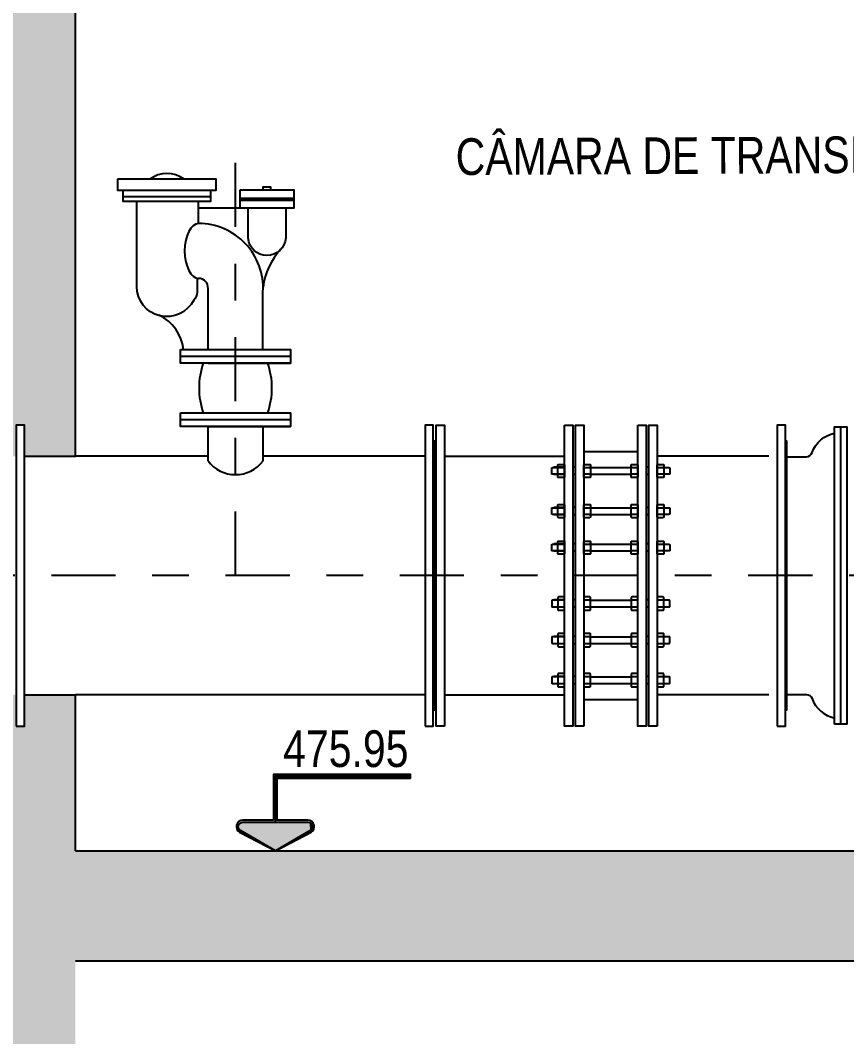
# Model space of a CAD drawing. Header units: feet. Extents: x 0 to 285175, y 0 to 9111378.
# Drawn here: x 285097.395 to 285099.648, y 9111352.688 to 9111355.458 of the extents above; entities that cross this region are included whole.
import ezdxf
from ezdxf import colors
from ezdxf.entities.mleader import LeaderData, LeaderLine
from ezdxf.enums import TextEntityAlignment as Align
from ezdxf.math import Vec2, Vec3

# ---------------------------------------------------------------- set-up
doc = ezdxf.new("R2010")
doc.units = ezdxf.units.FT
doc.header["$MEASUREMENT"] = 0
doc.linetypes.add('DASHDOT', pattern=[1, 0.5, -0.25, 0, -0.25])
doc.layers.get('0').update_dxf_attribs({"linetype": 'CONTINUOUS'})
for name, color, linetype in [('A-NIVEIS', 1, 'CONTINUOUS'), ('A-TEXTO', 2, 'CONTINUOUS'), ('EIXO', 1, 'DASHDOT'), ('H-SA-ESTRUTURA (CORTE)', 5, 'CONTINUOUS'), ('H-SA-HTC CONCRETO', 253, 'CONTINUOUS'), ('H-SA-TEXTO', 2, 'CONTINUOUS'), ('H-SA-TUBOS', 3, 'CONTINUOUS'), ('Left View-H-SA-EQUIP', 1, 'CONTINUOUS')]:
    doc.layers.add(name, color=color, linetype=linetype)
doc.styles.add('EGC_Arial_2.0mm', font='arial.ttf', dxfattribs={"width": 0.8, "height": 2})

# ---------------------------------------------------------------- blocks, each defined once
blk = doc.blocks.new('*U1265')
at = {"true_color": 0xffffff}
h = blk.add_hatch(color=7, dxfattribs=at)
h.dxf.hatch_style = 1
edge = h.paths.add_edge_path()
edge.add_line((-0.1, 1.663), (-1.773, 1.663))
edge.add_arc((-1.773, 1.313), 0.35, 90, 240)
edge.add_line((-1.948, 1.009), (0, 0))
edge.add_line((0, 0), (1.948, 1.009))
edge.add_arc((1.773, 1.313), 0.35, 300, 450)
edge.add_line((1.773, 1.663), (0.1, 1.663))
edge.add_line((0.1, 1.663), (0.1, 3.963))
edge.add_line((0.1, 3.963), (7.363, 3.963))
edge.add_line((7.363, 3.963), (7.363, 4.163))
edge.add_line((7.363, 4.163), (-0.1, 4.163))
edge.add_line((-0.1, 4.163), (-0.1, 1.663))
at = {"color": 7, "true_color": 0xffffff}
blk.add_lwpolyline([(-0.1, 1.663), (-1.773, 1.663, 0.767327), (-1.948, 1.009), (0, 0), (1.948, 1.009, 0.767327), (1.773, 1.663), (0.1, 1.663), (0.1, 3.963), (7.363, 3.963), (7.363, 4.163), (-0.1, 4.163)], format="xyb", close=True, dxfattribs=at)
blk.add_lwpolyline([(0, 1.563), (0, 4.063), (7.363, 4.063)])
blk.add_lwpolyline([(0, 0), (-1.898, 1.096, -0.767327), (-1.773, 1.563), (1.773, 1.563, -0.767327), (1.898, 1.096)], format="xyb", close=True)
for points in [[(0, 1.563), (0, 0), (0.933, 1.563), (1.055, 0.609)], [(0.933, 1.563), (1.055, 0.609), (1.86, 1.547), (1.898, 1.096)], [(1.86, 1.547), (1.898, 1.096), (1.99, 1.437), (1.996, 1.198)]]:
    blk.add_solid(points)
at = {"layer": 'A-TEXTO', "style": 'EGC_Arial_2.0mm', "width": 0.8}
blk.add_attdef('COTA', text='', height=2, dxfattribs=at).set_placement((7.26, 4.565), align=Align.RIGHT)
blk = doc.blocks.new('_None')

msp = doc.modelspace()

# ---------------------------------------------------------------- hatches: boundary and pattern name
at = {"layer": 'H-SA-HTC CONCRETO'}
h = msp.add_hatch(color=256, dxfattribs=at)
h.dxf.hatch_style = 1
h.paths.add_polyline_path([(285094.4047, 9111355.9148), (285094.3547, 9111355.9148), (285094.3547, 9111355.9448), (285093.0447, 9111355.9448), (285093.0447, 9111356.9448), (285092.7447, 9111356.9448), (285092.7447, 9111355.9448), (285091.7447, 9111355.9448), (285091.7447, 9111355.6448), (285092.7447, 9111355.6448), (285092.7447, 9111354.8948), (285093.0447, 9111354.8948), (285093.0447, 9111355.6448), (285094.4047, 9111355.6448)])
h.paths.add_polyline_path([(285093.0447, 9111359.9448), (285092.7447, 9111359.9448), (285092.7447, 9111358.4448), (285093.0447, 9111358.4448)])
h.paths.add_polyline_path([(285093.0447, 9111362.1136), (285093.0447, 9111363.976), (285092.7447, 9111363.976), (285092.7447, 9111363.6344), (285092.1947, 9111363.6344), (285092.1947, 9111364.4884), (285092.0447, 9111364.4884), (285092.0447, 9111363.4636), (285092.7447, 9111363.4636), (285092.7447, 9111362.1136), (285092.7447, 9111360.9448), (285093.0447, 9111360.9448)])
h.paths.add_polyline_path([(285097.5447, 9111362.7636), (285101.0447, 9111362.7636), (285101.0447, 9111363.4636), (285097.5447, 9111363.4636), (285097.2447, 9111363.4636), (285096.4464, 9111363.4636), (285096.445, 9111362.7636), (285097.2447, 9111362.7636), (285097.2447, 9111355.9448), (285097.5447, 9111355.9448)])
h.paths.add_polyline_path([(285096.4446, 9111362.7636), (285096.4463, 9111363.4636), (285093.0447, 9111363.4636), (285093.0447, 9111362.7636), (285096.4447, 9111362.7636)])
h.paths.add_polyline_path([(285101.3447, 9111363.4636), (285102.0447, 9111363.4636), (285102.0447, 9111364.4884), (285101.8947, 9111364.4884), (285101.8947, 9111363.6344), (285101.3447, 9111363.6344), (285101.3447, 9111363.976), (285101.0447, 9111363.976), (285101.0447, 9111362.1136), (285101.0447, 9111361.0849), (285101.3447, 9111360.9157), (285101.3447, 9111362.1136)])
h.paths.add_polyline_path([(285101.3447, 9111360.9157), (285101.0447, 9111361.0849), (285101.0447, 9111360.9448), (285101.3447, 9111360.9448)], flags=17)
h.paths.add_polyline_path([(285097.3763, 9111364.0071), (285097.2766, 9111364.0099), (285097.2766, 9111363.4819), (285097.3763, 9111363.4819)])
h.paths.add_polyline_path([(285096.8127, 9111364.0099), (285096.7131, 9111364.0071), (285096.7131, 9111363.4819), (285096.8127, 9111363.4819)])
h.paths.add_polyline_path([(285097.5447, 9111355.2948), (285097.5449, 9111355.9448), (285096.9447, 9111355.9448), (285096.9447, 9111355.3948), (285097.2447, 9111355.3948), (285097.2447, 9111354.2698), (285097.3834, 9111354.2698), (285097.3834, 9111354.3548), (285097.4059, 9111354.3548), (285097.4059, 9111354.2698), (285097.5447, 9111354.2698)])
h.paths.add_polyline_path([(285095.9447, 9111355.6058), (285095.9447, 9111355.9448), (285095.2557, 9111355.9448), (285095.2537, 9111355.9148), (285095.2047, 9111355.9148), (285095.2047, 9111355.6448), (285095.6447, 9111355.6448), (285095.6447, 9111355.3948), (285095.9447, 9111355.3948)])
h.paths.add_polyline_path([(285093.0447, 9111354.8948), (285092.7447, 9111354.8948)], flags=17)
h.paths.add_polyline_path([(285093.0447, 9111354.8948), (285092.7447, 9111354.8948), (285092.7447, 9111354.6448), (285093.0447, 9111354.6448)])
h.paths.add_polyline_path([(285106.2047, 9111352.8448), (285105.9047, 9111352.8448), (285105.9047, 9111353.0948), (285103.6447, 9111353.0948), (285103.6447, 9111352.8448), (285103.3447, 9111352.8448), (285103.3447, 9111352.795), (285106.2047, 9111352.795)])
h.paths.add_polyline_path([(285106.2047, 9111355.8948), (285105.9047, 9111355.8948), (285105.9047, 9111354.3948), (285106.2047, 9111354.3948)])
h.paths.add_polyline_path([(285103.6447, 9111355.8948), (285103.3447, 9111355.8948), (285103.3447, 9111354.3923), (285103.6447, 9111354.3923)])
h.paths.add_polyline_path([(285103.6447, 9111353.4948), (285103.3447, 9111353.4948), (285103.3447, 9111352.8448), (285103.6447, 9111352.8448)])
h.paths.add_polyline_path([(285106.2047, 9111353.4948), (285105.9047, 9111353.4948), (285105.9047, 9111352.8448), (285106.2047, 9111352.8448)])
h = msp.add_hatch(color=256, dxfattribs=at)
h.dxf.hatch_style = 1
h.paths.add_polyline_path([(285097.5447, 9111352.8948), (285101.3447, 9111352.8948), (285101.3447, 9111353.6198), (285101.2059, 9111353.6198), (285101.2059, 9111353.5348), (285101.1834, 9111353.5348), (285101.1834, 9111353.6198), (285101.0447, 9111353.6198), (285101.0447, 9111353.1948), (285097.5447, 9111353.1948), (285097.5447, 9111353.6198), (285097.4059, 9111353.6198), (285097.4059, 9111353.5348), (285097.3834, 9111353.5348), (285097.3834, 9111353.6198), (285097.2447, 9111353.6198), (285097.2447, 9111350.9448), (285094.4047, 9111350.9448), (285093.0447, 9111353.3448), (285091.7447, 9111353.3448), (285091.7447, 9111353.1448), (285091.5447, 9111353.1448), (285091.5447, 9111353.3448), (285090.9088, 9111353.3448), (285090.8884, 9111353.2689), (285090.6952, 9111353.3206), (285090.7017, 9111353.3448), (285081.7421, 9111353.3448), (285081.7421, 9111352.3448), (285082.2421, 9111352.3448), (285082.2421, 9111352.8448), (285092.8376, 9111352.8448), (285094.1976, 9111350.4448), (285098.0447, 9111350.4448), (285098.0447, 9111350.9448), (285097.5447, 9111350.9448)])
h.paths.add_polyline_path([(285101.3447, 9111355.3448), (285101.3447, 9111356.9448), (285101.0447, 9111356.9448), (285101.0447, 9111355.3448), (285101.0447, 9111354.2698), (285101.1834, 9111354.2698), (285101.1834, 9111354.3548), (285101.2059, 9111354.3548), (285101.2059, 9111354.2698), (285101.3447, 9111354.2698)])

# ---------------------------------------------------------------- linework, layer by layer
at = {"layer": 'EIXO', "ltscale": 0.35}
msp.add_line((285097.9814, 9111353.9448), (285097.9814, 9111355.1201), dxfattribs=at)
at = {"layer": 'H-SA-ESTRUTURA (CORTE)'}
for p, q in [((285097.5447, 9111354.2698), (285097.5447, 9111355.9448)), ((285097.5447, 9111353.1948), (285097.5447, 9111353.6198)), ((285097.5447, 9111353.1948), (285101.0447, 9111353.1948)), ((285097.5447, 9111352.8948), (285101.3447, 9111352.8948))]:
    msp.add_line(p, q, dxfattribs=at)
at = {"layer": 'H-SA-TUBOS'}
for p, q in [((285099.6311, 9111354.3501), (285099.6311, 9111353.5394)), ((285098.9312, 9111354.2829), (285099.0782, 9111354.2829)), ((285097.4059, 9111354.2698), (285097.5447, 9111354.2698)), ((285097.9064, 9111354.2698), (285097.5447, 9111354.2698)), ((285098.4982, 9111354.2698), (285098.0564, 9111354.2698)), ((285098.5512, 9111354.2698), (285098.8782, 9111354.2698)), ((285099.4357, 9111354.2698), (285099.1312, 9111354.2698)), ((285098.8782, 9111354.2399), (285098.8492, 9111354.2399)), ((285098.8782, 9111354.2199), (285098.8492, 9111354.2199)), ((285098.862, 9111354.2389), (285098.8764, 9111354.2389)), ((285098.8764, 9111354.2209), (285098.862, 9111354.2209)), ((285098.9087, 9111354.2399), (285098.9007, 9111354.2399)), ((285098.9087, 9111354.2199), (285098.9007, 9111354.2199)), ((285098.933, 9111354.2389), (285098.9474, 9111354.2389)), ((285098.9474, 9111354.2209), (285098.933, 9111354.2209)), ((285098.9492, 9111354.2389), (285099.0602, 9111354.2389)), ((285098.9492, 9111354.2209), (285099.0602, 9111354.2209)), ((285099.062, 9111354.2389), (285099.0764, 9111354.2389)), ((285099.0764, 9111354.2209), (285099.062, 9111354.2209)), ((285099.1087, 9111354.2399), (285099.1007, 9111354.2399)), ((285099.1087, 9111354.2199), (285099.1007, 9111354.2199)), ((285099.133, 9111354.2389), (285099.1474, 9111354.2389)), ((285099.1474, 9111354.2209), (285099.133, 9111354.2209)), ((285098.8782, 9111354.1306), (285098.8492, 9111354.1306)), ((285098.8782, 9111354.1106), (285098.8492, 9111354.1106)), ((285098.862, 9111354.1296), (285098.8764, 9111354.1296)), ((285098.8764, 9111354.1116), (285098.862, 9111354.1116)), ((285098.9087, 9111354.1306), (285098.9007, 9111354.1306)), ((285098.9087, 9111354.1106), (285098.9007, 9111354.1106)), ((285098.933, 9111354.1296), (285098.9474, 9111354.1296)), ((285098.9474, 9111354.1116), (285098.933, 9111354.1116)), ((285098.9492, 9111354.1296), (285099.0602, 9111354.1296)), ((285098.9492, 9111354.1116), (285099.0602, 9111354.1116)), ((285099.062, 9111354.1296), (285099.0764, 9111354.1296)), ((285099.0764, 9111354.1116), (285099.062, 9111354.1116)), ((285099.1087, 9111354.1306), (285099.1007, 9111354.1306)), ((285099.1087, 9111354.1106), (285099.1007, 9111354.1106)), ((285099.133, 9111354.1296), (285099.1474, 9111354.1296)), ((285099.1474, 9111354.1116), (285099.133, 9111354.1116)), ((285098.8782, 9111354.031), (285098.8492, 9111354.031)), ((285098.862, 9111354.03), (285098.8764, 9111354.03)), ((285098.9087, 9111354.031), (285098.9007, 9111354.031)), ((285098.933, 9111354.03), (285098.9474, 9111354.03)), ((285098.9492, 9111354.03), (285099.0602, 9111354.03)), ((285099.062, 9111354.03), (285099.0764, 9111354.03)), ((285099.1087, 9111354.031), (285099.1007, 9111354.031)), ((285099.133, 9111354.03), (285099.1474, 9111354.03)), ((285098.8782, 9111354.011), (285098.8492, 9111354.011)), ((285098.8764, 9111354.012), (285098.862, 9111354.012)), ((285098.9087, 9111354.011), (285098.9007, 9111354.011)), ((285098.9474, 9111354.012), (285098.933, 9111354.012)), ((285098.9492, 9111354.012), (285099.0602, 9111354.012)), ((285099.0764, 9111354.012), (285099.062, 9111354.012)), ((285099.1087, 9111354.011), (285099.1007, 9111354.011)), ((285099.1474, 9111354.012), (285099.133, 9111354.012)), ((285098.8782, 9111353.8785), (285098.8492, 9111353.8785)), ((285098.8782, 9111353.8585), (285098.8492, 9111353.8585)), ((285098.8764, 9111353.8775), (285098.862, 9111353.8775)), ((285098.862, 9111353.8595), (285098.8764, 9111353.8595)), ((285098.9087, 9111353.8785), (285098.9007, 9111353.8785)), ((285098.9087, 9111353.8585), (285098.9007, 9111353.8585)), ((285098.9474, 9111353.8775), (285098.933, 9111353.8775)), ((285098.933, 9111353.8595), (285098.9474, 9111353.8595)), ((285098.9492, 9111353.8775), (285099.0602, 9111353.8775)), ((285098.9492, 9111353.8595), (285099.0602, 9111353.8595)), ((285099.0764, 9111353.8775), (285099.062, 9111353.8775)), ((285099.062, 9111353.8595), (285099.0764, 9111353.8595)), ((285099.1087, 9111353.8785), (285099.1007, 9111353.8785)), ((285099.1087, 9111353.8585), (285099.1007, 9111353.8585)), ((285099.1474, 9111353.8775), (285099.133, 9111353.8775)), ((285099.133, 9111353.8595), (285099.1474, 9111353.8595)), ((285098.8782, 9111353.779), (285098.8492, 9111353.779)), ((285098.8764, 9111353.778), (285098.862, 9111353.778)), ((285098.9087, 9111353.779), (285098.9007, 9111353.779)), ((285098.9474, 9111353.778), (285098.933, 9111353.778)), ((285098.9492, 9111353.778), (285099.0602, 9111353.778)), ((285099.0764, 9111353.778), (285099.062, 9111353.778)), ((285099.1087, 9111353.779), (285099.1007, 9111353.779)), ((285099.1474, 9111353.778), (285099.133, 9111353.778)), ((285098.8782, 9111353.759), (285098.8492, 9111353.759)), ((285098.862, 9111353.76), (285098.8764, 9111353.76)), ((285098.9087, 9111353.759), (285098.9007, 9111353.759)), ((285098.933, 9111353.76), (285098.9474, 9111353.76)), ((285098.9492, 9111353.76), (285099.0602, 9111353.76)), ((285099.062, 9111353.76), (285099.0764, 9111353.76)), ((285099.1087, 9111353.759), (285099.1007, 9111353.759)), ((285099.133, 9111353.76), (285099.1474, 9111353.76)), ((285098.8782, 9111353.6696), (285098.8492, 9111353.6696)), ((285098.8764, 9111353.6686), (285098.862, 9111353.6686)), ((285098.9087, 9111353.6696), (285098.9007, 9111353.6696)), ((285098.9474, 9111353.6686), (285098.933, 9111353.6686)), ((285098.9492, 9111353.6686), (285099.0602, 9111353.6686)), ((285099.0764, 9111353.6686), (285099.062, 9111353.6686)), ((285099.1087, 9111353.6696), (285099.1007, 9111353.6696)), ((285099.1474, 9111353.6686), (285099.133, 9111353.6686)), ((285098.8782, 9111353.6496), (285098.8492, 9111353.6496)), ((285098.862, 9111353.6506), (285098.8764, 9111353.6506)), ((285098.9087, 9111353.6496), (285098.9007, 9111353.6496)), ((285098.933, 9111353.6506), (285098.9474, 9111353.6506)), ((285098.9492, 9111353.6506), (285099.0602, 9111353.6506)), ((285099.062, 9111353.6506), (285099.0764, 9111353.6506)), ((285099.1087, 9111353.6496), (285099.1007, 9111353.6496)), ((285099.133, 9111353.6506), (285099.1474, 9111353.6506)), ((285097.4059, 9111353.6198), (285097.5447, 9111353.6198)), ((285098.4982, 9111353.6198), (285097.5447, 9111353.6198)), ((285098.5512, 9111353.6198), (285098.8782, 9111353.6198)), ((285099.4357, 9111353.6198), (285099.1312, 9111353.6198)), ((285098.9312, 9111353.6066), (285099.0782, 9111353.6066))]:
    msp.add_line(p, q, dxfattribs=at)
for points in [[(285097.3834, 9111353.5348), (285097.4059, 9111353.5348), (285097.4059, 9111354.3548), (285097.3834, 9111354.3548)], [(285098.4982, 9111353.5348), (285098.5207, 9111353.5348), (285098.5207, 9111354.3548), (285098.4982, 9111354.3548)], [(285098.5512, 9111353.5348), (285098.5287, 9111353.5348), (285098.5287, 9111354.3548), (285098.5512, 9111354.3548)], [(285098.8782, 9111354.3548), (285098.9007, 9111354.3548), (285098.9007, 9111353.5348), (285098.8782, 9111353.5348)], [(285098.9312, 9111353.5348), (285098.9087, 9111353.5348), (285098.9087, 9111354.3548), (285098.9312, 9111354.3548)], [(285099.0782, 9111354.3548), (285099.1007, 9111354.3548), (285099.1007, 9111353.5348), (285099.0782, 9111353.5348)], [(285099.1312, 9111353.5348), (285099.1087, 9111353.5348), (285099.1087, 9111354.3548), (285099.1312, 9111354.3548)], [(285099.4582, 9111353.5348), (285099.4807, 9111353.5348), (285099.4807, 9111354.3548), (285099.4582, 9111354.3548)], [(285099.6145, 9111353.5394), (285099.6145, 9111354.3501), (285099.6477, 9111354.3501), (285099.6477, 9111353.5394)]]:
    msp.add_lwpolyline(points, close=True, dxfattribs=at)
for points in [[(285099.4847, 9111354.2688), (285099.5377, 9111354.2688, 0.317315), (285099.5534, 9111354.2798, -0.262382), (285099.6145, 9111354.333)], [(285098.8602, 9111354.2209), (285098.8452, 9111354.2209, -0.414214), (285098.8434, 9111354.2227), (285098.8434, 9111354.2371, -0.414214), (285098.8452, 9111354.2389), (285098.8602, 9111354.2389)], [(285099.1492, 9111354.2389), (285099.1641, 9111354.2389, -0.414214), (285099.1659, 9111354.2371), (285099.1659, 9111354.2227, -0.414214), (285099.1641, 9111354.2209), (285099.1492, 9111354.2209)], [(285098.8602, 9111354.1116), (285098.8452, 9111354.1116, -0.414214), (285098.8434, 9111354.1134), (285098.8434, 9111354.1278, -0.414214), (285098.8452, 9111354.1296), (285098.8602, 9111354.1296)], [(285099.1492, 9111354.1296), (285099.1641, 9111354.1296, -0.414214), (285099.1659, 9111354.1278), (285099.1659, 9111354.1134, -0.414214), (285099.1641, 9111354.1116), (285099.1492, 9111354.1116)], [(285098.8602, 9111354.012), (285098.8452, 9111354.012, -0.414214), (285098.8434, 9111354.0138), (285098.8434, 9111354.0282, -0.414214), (285098.8452, 9111354.03), (285098.8602, 9111354.03)], [(285099.1492, 9111354.03), (285099.1641, 9111354.03, -0.414214), (285099.1659, 9111354.0282), (285099.1659, 9111354.0138, -0.414214), (285099.1641, 9111354.012), (285099.1492, 9111354.012)], [(285098.8602, 9111353.8775), (285098.8452, 9111353.8775, 0.414214), (285098.8434, 9111353.8757), (285098.8434, 9111353.8613, 0.414214), (285098.8452, 9111353.8595), (285098.8602, 9111353.8595)], [(285099.1492, 9111353.8595), (285099.1641, 9111353.8595, 0.414214), (285099.1659, 9111353.8613), (285099.1659, 9111353.8757, 0.414214), (285099.1641, 9111353.8775), (285099.1492, 9111353.8775)], [(285098.8602, 9111353.778), (285098.8452, 9111353.778, 0.414214), (285098.8434, 9111353.7762), (285098.8434, 9111353.7618, 0.414214), (285098.8452, 9111353.76), (285098.8602, 9111353.76)], [(285099.1492, 9111353.76), (285099.1641, 9111353.76, 0.414214), (285099.1659, 9111353.7618), (285099.1659, 9111353.7762, 0.414214), (285099.1641, 9111353.778), (285099.1492, 9111353.778)], [(285098.8602, 9111353.6686), (285098.8452, 9111353.6686, 0.414214), (285098.8434, 9111353.6668), (285098.8434, 9111353.6524, 0.414214), (285098.8452, 9111353.6506), (285098.8602, 9111353.6506)], [(285099.1492, 9111353.6506), (285099.1641, 9111353.6506, 0.414214), (285099.1659, 9111353.6524), (285099.1659, 9111353.6668, 0.414214), (285099.1641, 9111353.6686), (285099.1492, 9111353.6686)], [(285099.4847, 9111353.6208), (285099.5377, 9111353.6208, -0.317315), (285099.5534, 9111353.6097, 0.262382), (285099.6145, 9111353.5566, 0.262382)]]:
    msp.add_lwpolyline(points, format="xyb", dxfattribs=at)
for points in [[(285098.5207, 9111353.5788), (285098.5247, 9111353.5788), (285098.5247, 9111354.3108), (285098.5207, 9111354.3108)], [(285098.5287, 9111353.5788), (285098.5247, 9111353.5788), (285098.5247, 9111354.3108), (285098.5287, 9111354.3108)], [(285099.4807, 9111353.5788), (285099.4847, 9111353.5788), (285099.4847, 9111354.3108), (285099.4807, 9111354.3108)], [(285098.8602, 9111354.238), (285098.862, 9111354.2389), (285098.8602, 9111354.2398)], [(285098.8602, 9111354.22), (285098.862, 9111354.2209), (285098.8602, 9111354.2218)], [(285098.8782, 9111354.2398), (285098.8764, 9111354.2389), (285098.8782, 9111354.238)], [(285098.8782, 9111354.2218), (285098.8764, 9111354.2209), (285098.8782, 9111354.22)], [(285098.9312, 9111354.238), (285098.933, 9111354.2389), (285098.9312, 9111354.2398)], [(285098.9312, 9111354.22), (285098.933, 9111354.2209), (285098.9312, 9111354.2218)], [(285098.9492, 9111354.2398), (285098.9474, 9111354.2389), (285098.9492, 9111354.238)], [(285098.9492, 9111354.2218), (285098.9474, 9111354.2209), (285098.9492, 9111354.22)], [(285099.0602, 9111354.238), (285099.062, 9111354.2389), (285099.0602, 9111354.2398)], [(285099.0602, 9111354.22), (285099.062, 9111354.2209), (285099.0602, 9111354.2218)], [(285099.0782, 9111354.2398), (285099.0764, 9111354.2389), (285099.0782, 9111354.238)], [(285099.0782, 9111354.2218), (285099.0764, 9111354.2209), (285099.0782, 9111354.22)], [(285099.1312, 9111354.238), (285099.133, 9111354.2389), (285099.1312, 9111354.2398)], [(285099.1312, 9111354.22), (285099.133, 9111354.2209), (285099.1312, 9111354.2218)], [(285099.1492, 9111354.2398), (285099.1474, 9111354.2389), (285099.1492, 9111354.238)], [(285099.1492, 9111354.2218), (285099.1474, 9111354.2209), (285099.1492, 9111354.22)], [(285098.8602, 9111354.1287), (285098.862, 9111354.1296), (285098.8602, 9111354.1305)], [(285098.8602, 9111354.1107), (285098.862, 9111354.1116), (285098.8602, 9111354.1125)], [(285098.8782, 9111354.1305), (285098.8764, 9111354.1296), (285098.8782, 9111354.1287)], [(285098.8782, 9111354.1125), (285098.8764, 9111354.1116), (285098.8782, 9111354.1107)], [(285098.9312, 9111354.1287), (285098.933, 9111354.1296), (285098.9312, 9111354.1305)], [(285098.9312, 9111354.1107), (285098.933, 9111354.1116), (285098.9312, 9111354.1125)], [(285098.9492, 9111354.1305), (285098.9474, 9111354.1296), (285098.9492, 9111354.1287)], [(285098.9492, 9111354.1125), (285098.9474, 9111354.1116), (285098.9492, 9111354.1107)], [(285099.0602, 9111354.1287), (285099.062, 9111354.1296), (285099.0602, 9111354.1305)], [(285099.0602, 9111354.1107), (285099.062, 9111354.1116), (285099.0602, 9111354.1125)], [(285099.0782, 9111354.1305), (285099.0764, 9111354.1296), (285099.0782, 9111354.1287)], [(285099.0782, 9111354.1125), (285099.0764, 9111354.1116), (285099.0782, 9111354.1107)], [(285099.1312, 9111354.1287), (285099.133, 9111354.1296), (285099.1312, 9111354.1305)], [(285099.1312, 9111354.1107), (285099.133, 9111354.1116), (285099.1312, 9111354.1125)], [(285099.1492, 9111354.1305), (285099.1474, 9111354.1296), (285099.1492, 9111354.1287)], [(285099.1492, 9111354.1125), (285099.1474, 9111354.1116), (285099.1492, 9111354.1107)], [(285098.8602, 9111354.0291), (285098.862, 9111354.03), (285098.8602, 9111354.0309)], [(285098.8782, 9111354.0309), (285098.8764, 9111354.03), (285098.8782, 9111354.0291)], [(285098.9312, 9111354.0291), (285098.933, 9111354.03), (285098.9312, 9111354.0309)], [(285098.9492, 9111354.0309), (285098.9474, 9111354.03), (285098.9492, 9111354.0291)], [(285099.0602, 9111354.0291), (285099.062, 9111354.03), (285099.0602, 9111354.0309)], [(285099.0782, 9111354.0309), (285099.0764, 9111354.03), (285099.0782, 9111354.0291)], [(285099.1312, 9111354.0291), (285099.133, 9111354.03), (285099.1312, 9111354.0309)], [(285099.1492, 9111354.0309), (285099.1474, 9111354.03), (285099.1492, 9111354.0291)], [(285098.8602, 9111354.0111), (285098.862, 9111354.012), (285098.8602, 9111354.0129)], [(285098.8782, 9111354.0129), (285098.8764, 9111354.012), (285098.8782, 9111354.0111)], [(285098.9312, 9111354.0111), (285098.933, 9111354.012), (285098.9312, 9111354.0129)], [(285098.9492, 9111354.0129), (285098.9474, 9111354.012), (285098.9492, 9111354.0111)], [(285099.0602, 9111354.0111), (285099.062, 9111354.012), (285099.0602, 9111354.0129)], [(285099.0782, 9111354.0129), (285099.0764, 9111354.012), (285099.0782, 9111354.0111)], [(285099.1312, 9111354.0111), (285099.133, 9111354.012), (285099.1312, 9111354.0129)], [(285099.1492, 9111354.0129), (285099.1474, 9111354.012), (285099.1492, 9111354.0111)], [(285098.8602, 9111353.8784), (285098.862, 9111353.8775), (285098.8602, 9111353.8766)], [(285098.8602, 9111353.8604), (285098.862, 9111353.8595), (285098.8602, 9111353.8586)], [(285098.8782, 9111353.8766), (285098.8764, 9111353.8775), (285098.8782, 9111353.8784)], [(285098.8782, 9111353.8586), (285098.8764, 9111353.8595), (285098.8782, 9111353.8604)], [(285098.9312, 9111353.8784), (285098.933, 9111353.8775), (285098.9312, 9111353.8766)], [(285098.9312, 9111353.8604), (285098.933, 9111353.8595), (285098.9312, 9111353.8586)], [(285098.9492, 9111353.8766), (285098.9474, 9111353.8775), (285098.9492, 9111353.8784)], [(285098.9492, 9111353.8586), (285098.9474, 9111353.8595), (285098.9492, 9111353.8604)], [(285099.0602, 9111353.8784), (285099.062, 9111353.8775), (285099.0602, 9111353.8766)], [(285099.0602, 9111353.8604), (285099.062, 9111353.8595), (285099.0602, 9111353.8586)], [(285099.0782, 9111353.8766), (285099.0764, 9111353.8775), (285099.0782, 9111353.8784)], [(285099.0782, 9111353.8586), (285099.0764, 9111353.8595), (285099.0782, 9111353.8604)], [(285099.1312, 9111353.8784), (285099.133, 9111353.8775), (285099.1312, 9111353.8766)], [(285099.1312, 9111353.8604), (285099.133, 9111353.8595), (285099.1312, 9111353.8586)], [(285099.1492, 9111353.8766), (285099.1474, 9111353.8775), (285099.1492, 9111353.8784)], [(285099.1492, 9111353.8586), (285099.1474, 9111353.8595), (285099.1492, 9111353.8604)], [(285098.8602, 9111353.7789), (285098.862, 9111353.778), (285098.8602, 9111353.7771)], [(285098.8782, 9111353.7771), (285098.8764, 9111353.778), (285098.8782, 9111353.7789)], [(285098.9312, 9111353.7789), (285098.933, 9111353.778), (285098.9312, 9111353.7771)], [(285098.9492, 9111353.7771), (285098.9474, 9111353.778), (285098.9492, 9111353.7789)], [(285099.0602, 9111353.7789), (285099.062, 9111353.778), (285099.0602, 9111353.7771)], [(285099.0782, 9111353.7771), (285099.0764, 9111353.778), (285099.0782, 9111353.7789)], [(285099.1312, 9111353.7789), (285099.133, 9111353.778), (285099.1312, 9111353.7771)], [(285099.1492, 9111353.7771), (285099.1474, 9111353.778), (285099.1492, 9111353.7789)], [(285098.8602, 9111353.7609), (285098.862, 9111353.76), (285098.8602, 9111353.7591)], [(285098.8782, 9111353.7591), (285098.8764, 9111353.76), (285098.8782, 9111353.7609)], [(285098.9312, 9111353.7609), (285098.933, 9111353.76), (285098.9312, 9111353.7591)], [(285098.9492, 9111353.7591), (285098.9474, 9111353.76), (285098.9492, 9111353.7609)], [(285099.0602, 9111353.7609), (285099.062, 9111353.76), (285099.0602, 9111353.7591)], [(285099.0782, 9111353.7591), (285099.0764, 9111353.76), (285099.0782, 9111353.7609)], [(285099.1312, 9111353.7609), (285099.133, 9111353.76), (285099.1312, 9111353.7591)], [(285099.1492, 9111353.7591), (285099.1474, 9111353.76), (285099.1492, 9111353.7609)], [(285098.8602, 9111353.6695), (285098.862, 9111353.6686), (285098.8602, 9111353.6677)], [(285098.8782, 9111353.6677), (285098.8764, 9111353.6686), (285098.8782, 9111353.6695)], [(285098.9312, 9111353.6695), (285098.933, 9111353.6686), (285098.9312, 9111353.6677)], [(285098.9492, 9111353.6677), (285098.9474, 9111353.6686), (285098.9492, 9111353.6695)], [(285099.0602, 9111353.6695), (285099.062, 9111353.6686), (285099.0602, 9111353.6677)], [(285099.0782, 9111353.6677), (285099.0764, 9111353.6686), (285099.0782, 9111353.6695)], [(285099.1312, 9111353.6695), (285099.133, 9111353.6686), (285099.1312, 9111353.6677)], [(285099.1492, 9111353.6677), (285099.1474, 9111353.6686), (285099.1492, 9111353.6695)], [(285098.8602, 9111353.6515), (285098.862, 9111353.6506), (285098.8602, 9111353.6497)], [(285098.8782, 9111353.6497), (285098.8764, 9111353.6506), (285098.8782, 9111353.6515)], [(285098.9312, 9111353.6515), (285098.933, 9111353.6506), (285098.9312, 9111353.6497)], [(285098.9492, 9111353.6497), (285098.9474, 9111353.6506), (285098.9492, 9111353.6515)], [(285099.0602, 9111353.6515), (285099.062, 9111353.6506), (285099.0602, 9111353.6497)], [(285099.0782, 9111353.6497), (285099.0764, 9111353.6506), (285099.0782, 9111353.6515)], [(285099.1312, 9111353.6515), (285099.133, 9111353.6506), (285099.1312, 9111353.6497)], [(285099.1492, 9111353.6497), (285099.1474, 9111353.6506), (285099.1492, 9111353.6515)]]:
    msp.add_lwpolyline(points, dxfattribs=at)
for points in [[(285098.8782, 9111354.2137, -0.414214), (285098.8764, 9111354.2119), (285098.862, 9111354.2119, -0.414214), (285098.8602, 9111354.2137), (285098.8602, 9111354.2461, -0.414214), (285098.862, 9111354.2479), (285098.8764, 9111354.2479, -0.414214), (285098.8782, 9111354.2461)], [(285098.9492, 9111354.2137, -0.414214), (285098.9474, 9111354.2119), (285098.933, 9111354.2119, -0.414214), (285098.9312, 9111354.2137), (285098.9312, 9111354.2461, -0.414214), (285098.933, 9111354.2479), (285098.9474, 9111354.2479, -0.414214), (285098.9492, 9111354.2461)], [(285099.0782, 9111354.2137, -0.414214), (285099.0764, 9111354.2119), (285099.062, 9111354.2119, -0.414214), (285099.0602, 9111354.2137), (285099.0602, 9111354.2461, -0.414214), (285099.062, 9111354.2479), (285099.0764, 9111354.2479, -0.414214), (285099.0782, 9111354.2461)], [(285099.1312, 9111354.2461, -0.414214), (285099.133, 9111354.2479), (285099.1474, 9111354.2479, -0.414214), (285099.1492, 9111354.2461), (285099.1492, 9111354.2137, -0.414214), (285099.1474, 9111354.2119), (285099.133, 9111354.2119, -0.414214), (285099.1312, 9111354.2137)], [(285098.8782, 9111354.1044, -0.414214), (285098.8764, 9111354.1026), (285098.862, 9111354.1026, -0.414214), (285098.8602, 9111354.1044), (285098.8602, 9111354.1368, -0.414214), (285098.862, 9111354.1386), (285098.8764, 9111354.1386, -0.414214), (285098.8782, 9111354.1368)], [(285098.9492, 9111354.1044, -0.414214), (285098.9474, 9111354.1026), (285098.933, 9111354.1026, -0.414214), (285098.9312, 9111354.1044), (285098.9312, 9111354.1368, -0.414214), (285098.933, 9111354.1386), (285098.9474, 9111354.1386, -0.414214), (285098.9492, 9111354.1368)], [(285099.0782, 9111354.1044, -0.414214), (285099.0764, 9111354.1026), (285099.062, 9111354.1026, -0.414214), (285099.0602, 9111354.1044), (285099.0602, 9111354.1368, -0.414214), (285099.062, 9111354.1386), (285099.0764, 9111354.1386, -0.414214), (285099.0782, 9111354.1368)], [(285099.1312, 9111354.1368, -0.414214), (285099.133, 9111354.1386), (285099.1474, 9111354.1386, -0.414214), (285099.1492, 9111354.1368), (285099.1492, 9111354.1044, -0.414214), (285099.1474, 9111354.1026), (285099.133, 9111354.1026, -0.414214), (285099.1312, 9111354.1044)], [(285098.8782, 9111354.0048, -0.414214), (285098.8764, 9111354.003), (285098.862, 9111354.003, -0.414214), (285098.8602, 9111354.0048), (285098.8602, 9111354.0372, -0.414214), (285098.862, 9111354.039), (285098.8764, 9111354.039, -0.414214), (285098.8782, 9111354.0372)], [(285098.9492, 9111354.0048, -0.414214), (285098.9474, 9111354.003), (285098.933, 9111354.003, -0.414214), (285098.9312, 9111354.0048), (285098.9312, 9111354.0372, -0.414214), (285098.933, 9111354.039), (285098.9474, 9111354.039, -0.414214), (285098.9492, 9111354.0372)], [(285099.0782, 9111354.0048, -0.414214), (285099.0764, 9111354.003), (285099.062, 9111354.003, -0.414214), (285099.0602, 9111354.0048), (285099.0602, 9111354.0372, -0.414214), (285099.062, 9111354.039), (285099.0764, 9111354.039, -0.414214), (285099.0782, 9111354.0372)], [(285099.1312, 9111354.0372, -0.414214), (285099.133, 9111354.039), (285099.1474, 9111354.039, -0.414214), (285099.1492, 9111354.0372), (285099.1492, 9111354.0048, -0.414214), (285099.1474, 9111354.003), (285099.133, 9111354.003, -0.414214), (285099.1312, 9111354.0048)], [(285098.8782, 9111353.8847, 0.414214), (285098.8764, 9111353.8865), (285098.862, 9111353.8865, 0.414214), (285098.8602, 9111353.8847), (285098.8602, 9111353.8523, 0.414214), (285098.862, 9111353.8505), (285098.8764, 9111353.8505, 0.414214), (285098.8782, 9111353.8523)], [(285098.9492, 9111353.8847, 0.414214), (285098.9474, 9111353.8865), (285098.933, 9111353.8865, 0.414214), (285098.9312, 9111353.8847), (285098.9312, 9111353.8523, 0.414214), (285098.933, 9111353.8505), (285098.9474, 9111353.8505, 0.414214), (285098.9492, 9111353.8523)], [(285099.0782, 9111353.8847, 0.414214), (285099.0764, 9111353.8865), (285099.062, 9111353.8865, 0.414214), (285099.0602, 9111353.8847), (285099.0602, 9111353.8523, 0.414214), (285099.062, 9111353.8505), (285099.0764, 9111353.8505, 0.414214), (285099.0782, 9111353.8523)], [(285099.1312, 9111353.8523, 0.414214), (285099.133, 9111353.8505), (285099.1474, 9111353.8505, 0.414214), (285099.1492, 9111353.8523), (285099.1492, 9111353.8847, 0.414214), (285099.1474, 9111353.8865), (285099.133, 9111353.8865, 0.414214), (285099.1312, 9111353.8847)], [(285098.8782, 9111353.7852, 0.414214), (285098.8764, 9111353.787), (285098.862, 9111353.787, 0.414214), (285098.8602, 9111353.7852), (285098.8602, 9111353.7528, 0.414214), (285098.862, 9111353.751), (285098.8764, 9111353.751, 0.414214), (285098.8782, 9111353.7528)], [(285098.9492, 9111353.7852, 0.414214), (285098.9474, 9111353.787), (285098.933, 9111353.787, 0.414214), (285098.9312, 9111353.7852), (285098.9312, 9111353.7528, 0.414214), (285098.933, 9111353.751), (285098.9474, 9111353.751, 0.414214), (285098.9492, 9111353.7528)], [(285099.0782, 9111353.7852, 0.414214), (285099.0764, 9111353.787), (285099.062, 9111353.787, 0.414214), (285099.0602, 9111353.7852), (285099.0602, 9111353.7528, 0.414214), (285099.062, 9111353.751), (285099.0764, 9111353.751, 0.414214), (285099.0782, 9111353.7528)], [(285099.1312, 9111353.7528, 0.414214), (285099.133, 9111353.751), (285099.1474, 9111353.751, 0.414214), (285099.1492, 9111353.7528), (285099.1492, 9111353.7852, 0.414214), (285099.1474, 9111353.787), (285099.133, 9111353.787, 0.414214), (285099.1312, 9111353.7852)], [(285098.8782, 9111353.6758, 0.414214), (285098.8764, 9111353.6776), (285098.862, 9111353.6776, 0.414214), (285098.8602, 9111353.6758), (285098.8602, 9111353.6434, 0.414214), (285098.862, 9111353.6416), (285098.8764, 9111353.6416, 0.414214), (285098.8782, 9111353.6434)], [(285098.9492, 9111353.6758, 0.414214), (285098.9474, 9111353.6776), (285098.933, 9111353.6776, 0.414214), (285098.9312, 9111353.6758), (285098.9312, 9111353.6434, 0.414214), (285098.933, 9111353.6416), (285098.9474, 9111353.6416, 0.414214), (285098.9492, 9111353.6434)], [(285099.0782, 9111353.6758, 0.414214), (285099.0764, 9111353.6776), (285099.062, 9111353.6776, 0.414214), (285099.0602, 9111353.6758), (285099.0602, 9111353.6434, 0.414214), (285099.062, 9111353.6416), (285099.0764, 9111353.6416, 0.414214), (285099.0782, 9111353.6434)], [(285099.1312, 9111353.6434, 0.414214), (285099.133, 9111353.6416), (285099.1474, 9111353.6416, 0.414214), (285099.1492, 9111353.6434), (285099.1492, 9111353.6758, 0.414214), (285099.1474, 9111353.6776), (285099.133, 9111353.6776, 0.414214), (285099.1312, 9111353.6758)]]:
    msp.add_lwpolyline(points, format="xyb", close=True, dxfattribs=at)
at = {"layer": 'Left View-H-SA-EQUIP', "linetype": 'ByBlock', "lineweight": -2}
for p, q in [((285097.6746, 9111354.9776), (285097.914, 9111354.9776)), ((285097.8809, 9111354.9043), (285097.8809, 9111354.9649)), ((285097.9932, 9111354.9738), (285098.1409, 9111354.9738)), ((285097.9932, 9111354.9678), (285098.1409, 9111354.9678)), ((285097.8809, 9111354.9468), (285097.9932, 9111354.9468)), ((285097.9066, 9111354.561), (285097.9066, 9111354.7274)), ((285097.8314, 9111354.5423), (285098.1314, 9111354.5423)), ((285097.9064, 9111354.5235), (285098.1314, 9111354.5235)), ((285097.8314, 9111354.3698), (285098.1314, 9111354.3698)), ((285097.9064, 9111354.351), (285098.1314, 9111354.351)), ((285097.9064, 9111354.2573), (285097.9064, 9111354.351)), ((285098.0564, 9111354.2573), (285098.0564, 9111354.351))]:
    msp.add_line(p, q, dxfattribs=at)
for points in [[(285097.6596, 9111355.0247), (285097.6596, 9111354.9948), (285097.9289, 9111354.9948), (285097.9289, 9111355.0247)], [(285097.9932, 9111354.9948), (285097.9932, 9111354.9468), (285098.1409, 9111354.9468), (285098.1409, 9111354.9948)], [(285097.8314, 9111354.561), (285098.1314, 9111354.561), (285098.1314, 9111354.5235), (285097.8314, 9111354.5235)], [(285097.8314, 9111354.3885), (285098.1314, 9111354.3885), (285098.1314, 9111354.351), (285097.8314, 9111354.351)]]:
    msp.add_lwpolyline(points, close=True, dxfattribs=at)
for points in [[(285097.6746, 9111354.9948), (285097.6746, 9111354.9649), (285097.914, 9111354.9649), (285097.914, 9111354.9948)], [(285098.0571, 9111354.9948), (285098.0571, 9111355.0038), (285098.077, 9111355.0038), (285098.077, 9111354.9948)], [(285098.0562, 9111354.561), (285098.0562, 9111354.7184)]]:
    msp.add_lwpolyline(points, dxfattribs=at)
for points in [[(285097.8766, 9111354.7546), (285097.8766, 9111354.7171, -0.195296), (285097.8675, 9111354.6953, -0.787043), (285097.712, 9111354.7329), (285097.712, 9111354.9649)], [(285098.1185, 9111354.9468), (285098.1185, 9111354.8649, -0.925754), (285098.0156, 9111354.8649), (285098.0156, 9111354.9468)]]:
    msp.add_lwpolyline(points, format="xyb", dxfattribs=at)
for centre, radius, start, end in [((285097.7943, 9111354.9649), 0.076, 51.986, 128.014), ((285097.8807, 9111354.7285), 0.1758, 356.7109, 89.9397), ((285098.2429, 9111354.7063), 0.188, 137.4342, 172.5876), ((285097.8809, 9111354.7289), 0.0257, 356.5628, 90), ((285097.7237, 9111354.5495), 0.1161, 5.6746, 64.9577), ((285098.0851, 9111354.4561), 0.2031, 160.6025, 199.4259), ((285097.8777, 9111354.4561), 0.2031, 340.5741, 19.3975), ((285097.9814, 9111354.3135), 0.0937, 216.8699, 323.1301)]:
    msp.add_arc(centre, radius, start, end, dxfattribs=at)
msp.add_ellipse((285097.8809, 9111354.8294), major_axis=(0, -0.0748), ratio=0.51026, start_param=3.141593, end_param=6.283185, dxfattribs=at)

# ---------------------------------------------------------------- block references
at = {"layer": 'A-NIVEIS', "xscale": 0.05, "yscale": 0.05, "zscale": 0.05}
msp.add_blockref('*U1265', (285098.09, 9111353.1948), dxfattribs=at).add_auto_attribs({'COTA': '475.95'})

# ---------------------------------------------------------------- next in the draw order: leaders
at = {"layer": 'H-SA-TEXTO'}
ml = msp.add_multileader_mtext('Standard', dxfattribs=at)
ml.set_content('CANAL CS21A-TRECHO 1', color=2, style='EGC_Arial_2.0mm')
ml.set_leader_properties(color=1, linetype='ByLayer', lineweight=-1)
ml.set_arrow_properties(name='NONE')
ml.build(insert=Vec2(0, 0))
ml.multileader.update_dxf_attribs({"text_left_attachment_type": 2, "text_right_attachment_type": 2, "dogleg_length": 1.9819, "arrow_head_size": 0.075, "scale": 0.05})
ctx = ml.context
ctx.base_point, ctx.scale, ctx.char_height, ctx.arrow_head_size, ctx.landing_gap_size, ctx.plane_origin, ctx.plane_x_axis, ctx.plane_y_axis = Vec3(285160.9317, 9111368.2089), 0.05, 0.1, 0.075, 0.05, Vec3(285098.0095, 9111752.4827), Vec3(-0.005007, 0.999987), Vec3(-0.999987, -0.005007)
ctx.left_attachment, ctx.right_attachment, ctx.text_align_type = 2, 2, 1
notes = []
notes.append((ctx, [(0, (0, 0, 0), (0, 0), (1, 0), 1, [])]))
ctx.mtext.insert, ctx.mtext.text_direction, ctx.mtext.rotation, ctx.mtext.width, ctx.mtext.defined_height, ctx.mtext.alignment, ctx.mtext.flow_direction = Vec3(285160.8763, 9111368.9256), Vec3(-0.005007, 0.999987), 1.575804, 1.426802, 0.2824, 2, 5
ctx.mtext.has_bg_fill, ctx.mtext.bg_color, ctx.mtext.bg_scale_factor, ctx.mtext.bg_transparency, ctx.mtext.use_window_bg_color = 1, -1073741824, 1, 0, 1
for ctx, leaders in notes:
    for number, flags, end, landing, length, lines in leaders:
        leader = LeaderData()
        leader.index, (leader.has_last_leader_line, leader.has_dogleg_vector, leader.attachment_direction) = number, flags
        leader.last_leader_point, leader.dogleg_vector, leader.dogleg_length = Vec3(end), Vec3(landing), length
        for number, points, colour, breaks in lines:
            line = LeaderLine()
            line.index, line.vertices, line.color, line.breaks = number, Vec3.list(points), colors.encode_raw_color(colour), breaks
            leader.lines.append(line)
        ctx.leaders.append(leader)

# ---------------------------------------------------------------- next in the draw order: leaders
ml = msp.add_multileader_mtext('Standard', dxfattribs=at)
ml.set_content('CÂMARA DE DESCARGA', color=2, style='EGC_Arial_2.0mm')
ml.set_leader_properties(color=1, linetype='ByLayer', lineweight=-1)
ml.set_arrow_properties(name='NONE')
ml.build(insert=Vec2(0, 0))
ml.multileader.update_dxf_attribs({"text_left_attachment_type": 2, "text_right_attachment_type": 2, "dogleg_length": 1.9819, "arrow_head_size": 0.075, "scale": 0.05})
ctx = ml.context
ctx.base_point, ctx.scale, ctx.char_height, ctx.arrow_head_size, ctx.landing_gap_size, ctx.plane_origin, ctx.plane_x_axis, ctx.plane_y_axis = Vec3(285160.155, 9111364.3082), 0.05, 0.1, 0.075, 0.05, Vec3(285539.3343, 9111433.6975), Vec3(0.999987, 0.005007), Vec3(-0.005007, 0.999987)
ctx.left_attachment, ctx.right_attachment, ctx.text_align_type = 2, 2, 1
notes = []
notes.append((ctx, [(0, (0, 0, 0), (0, 0), (1, 0), 1, [])]))
ctx.mtext.insert, ctx.mtext.text_direction, ctx.mtext.rotation, ctx.mtext.width, ctx.mtext.defined_height, ctx.mtext.alignment, ctx.mtext.flow_direction = Vec3(285160.8633, 9111364.3753), Vec3(0.999987, 0.005007), 0.005007, 1.322834, 0.2562, 2, 5
ctx.mtext.has_bg_fill, ctx.mtext.bg_color, ctx.mtext.bg_scale_factor, ctx.mtext.bg_transparency, ctx.mtext.use_window_bg_color = 1, -1073741824, 1, 0, 1
for ctx, leaders in notes:
    for number, flags, end, landing, length, lines in leaders:
        leader = LeaderData()
        leader.index, (leader.has_last_leader_line, leader.has_dogleg_vector, leader.attachment_direction) = number, flags
        leader.last_leader_point, leader.dogleg_vector, leader.dogleg_length = Vec3(end), Vec3(landing), length
        for number, points, colour, breaks in lines:
            line = LeaderLine()
            line.index, line.vertices, line.color, line.breaks = number, Vec3.list(points), colors.encode_raw_color(colour), breaks
            leader.lines.append(line)
        ctx.leaders.append(leader)

# ---------------------------------------------------------------- next in the draw order: leaders
ml = msp.add_multileader_mtext('Standard', dxfattribs=at)
ml.set_content('PROJEÇÃO DA CONSTRUÇÃO', color=2, style='EGC_Arial_2.0mm')
ml.set_leader_properties(color=1, linetype='ByLayer', lineweight=-1)
ml.set_arrow_properties(name='NONE')
ml.build(insert=Vec2(0, 0))
ml.multileader.update_dxf_attribs({"text_left_attachment_type": 2, "text_right_attachment_type": 2, "dogleg_length": 1.9819, "arrow_head_size": 0.075, "scale": 0.05})
ctx = ml.context
ctx.base_point, ctx.scale, ctx.char_height, ctx.arrow_head_size, ctx.landing_gap_size, ctx.plane_origin, ctx.plane_x_axis, ctx.plane_y_axis = Vec3(285149.2167, 9111355.8853), 0.05, 0.1, 0.075, 0.05, Vec3(285529.1842, 9111418.4593), Vec3(0.999987, 0.005007), Vec3(-0.005007, 0.999987)
ctx.left_attachment, ctx.right_attachment, ctx.text_align_type = 2, 2, 1
notes = []
notes.append((ctx, [(0, (0, 0, 0), (0, 0), (1, 0), 1, [])]))
ctx.mtext.insert, ctx.mtext.text_direction, ctx.mtext.rotation, ctx.mtext.width, ctx.mtext.defined_height, ctx.mtext.alignment, ctx.mtext.flow_direction = Vec3(285150.073, 9111355.9649), Vec3(0.999987, 0.005007), 0.005007, 3.390088210153408e-11, 1.047, 2, 5
ctx.mtext.has_bg_fill, ctx.mtext.bg_color, ctx.mtext.bg_scale_factor, ctx.mtext.bg_transparency, ctx.mtext.use_window_bg_color = 1, -1073741824, 1, 0, 1
for ctx, leaders in notes:
    for number, flags, end, landing, length, lines in leaders:
        leader = LeaderData()
        leader.index, (leader.has_last_leader_line, leader.has_dogleg_vector, leader.attachment_direction) = number, flags
        leader.last_leader_point, leader.dogleg_vector, leader.dogleg_length = Vec3(end), Vec3(landing), length
        for number, points, colour, breaks in lines:
            line = LeaderLine()
            line.index, line.vertices, line.color, line.breaks = number, Vec3.list(points), colors.encode_raw_color(colour), breaks
            leader.lines.append(line)
        ctx.leaders.append(leader)

# ---------------------------------------------------------------- next in the draw order: texts
at = {"layer": 'H-SA-TEXTO', "color": 2, "insert": (285099.255, 9111355.1397), "char_height": 0.1, "width": 1.481748, "attachment_point": 2, "rotation": 0.2869, "style": 'EGC_Arial_2.0mm', "bg_fill": 3, "box_fill_scale": 1, "bg_fill_color": 256, "bg_fill_transparency": 0}
msp.add_mtext('CÂMARA DE TRANSIÇÃO', dxfattribs=at)

# ---------------------------------------------------------------- next in the draw order: leaders
at = {"layer": 'H-SA-TEXTO'}
ml = msp.add_multileader_mtext('Standard', dxfattribs=at)
ml.set_content('PROJEÇÃO DA CONSTRUÇÃO', color=2, style='EGC_Arial_2.0mm')
ml.set_leader_properties(color=1, linetype='ByLayer', lineweight=-1)
ml.set_arrow_properties(name='NONE')
ml.build(insert=Vec2(0, 0))
ml.multileader.update_dxf_attribs({"text_left_attachment_type": 2, "text_right_attachment_type": 2, "dogleg_length": 1.9819, "arrow_head_size": 0.075, "scale": 0.05})
ctx = ml.context
ctx.base_point, ctx.scale, ctx.char_height, ctx.arrow_head_size, ctx.landing_gap_size, ctx.plane_origin, ctx.plane_x_axis, ctx.plane_y_axis = Vec3(285144.0139, 9111351.2222), 0.05, 0.1, 0.075, 0.05, Vec3(285081.4398, 9111731.1897), Vec3(-0.005007, 0.999987), Vec3(-0.999987, -0.005007)
ctx.left_attachment, ctx.right_attachment, ctx.text_align_type = 2, 2, 1
notes = []
notes.append((ctx, [(0, (0, 0, 0), (0, 0), (1, 0), 1, [])]))
ctx.mtext.insert, ctx.mtext.text_direction, ctx.mtext.rotation, ctx.mtext.width, ctx.mtext.defined_height, ctx.mtext.alignment, ctx.mtext.flow_direction = Vec3(285143.9343, 9111352.0784), Vec3(-0.005007, 0.999987), 1.575804, 3.390088210153408e-11, 1.047, 2, 5
ctx.mtext.has_bg_fill, ctx.mtext.bg_color, ctx.mtext.bg_scale_factor, ctx.mtext.bg_transparency, ctx.mtext.use_window_bg_color = 1, -1073741824, 1, 0, 1
for ctx, leaders in notes:
    for number, flags, end, landing, length, lines in leaders:
        leader = LeaderData()
        leader.index, (leader.has_last_leader_line, leader.has_dogleg_vector, leader.attachment_direction) = number, flags
        leader.last_leader_point, leader.dogleg_vector, leader.dogleg_length = Vec3(end), Vec3(landing), length
        for number, points, colour, breaks in lines:
            line = LeaderLine()
            line.index, line.vertices, line.color, line.breaks = number, Vec3.list(points), colors.encode_raw_color(colour), breaks
            leader.lines.append(line)
        ctx.leaders.append(leader)

# ---------------------------------------------------------------- next in the draw order: linework, layer by layer
at = {"layer": 'EIXO', "ltscale": 0.35}
msp.add_lwpolyline([(285116.4263, 9111356.6568), (285113.8062, 9111356.6568), (285113.8043, 9111353.9448), (285096.4447, 9111353.9448)], dxfattribs=at)

# ---------------------------------------------------------------- next in the draw order: leaders
at = {"layer": 'H-SA-TEXTO'}
ml = msp.add_multileader_mtext('Standard', dxfattribs=at)
ml.set_content('CÂMARA DE DESCARGA', color=2, style='EGC_Arial_2.0mm')
ml.set_leader_properties(color=1, linetype='ByLayer', lineweight=-1)
ml.set_arrow_properties(name='NONE')
ml.build(insert=Vec2(0, 0))
ml.multileader.update_dxf_attribs({"text_left_attachment_type": 2, "text_right_attachment_type": 2, "dogleg_length": 1.9819, "arrow_head_size": 0.075, "scale": 0.05})
ctx = ml.context
ctx.base_point, ctx.scale, ctx.char_height, ctx.arrow_head_size, ctx.landing_gap_size, ctx.plane_origin, ctx.plane_x_axis, ctx.plane_y_axis = Vec3(285117.012, 9111357.4347), 0.05, 0.1, 0.075, 0.05, Vec3(285496.1913, 9111420.3885), Vec3(0.999987, 0.005007), Vec3(-0.005007, 0.999987)
ctx.left_attachment, ctx.right_attachment, ctx.text_align_type = 2, 2, 1
notes = []
notes.append((ctx, [(0, (0, 0, 0), (0, 0), (1, 0), 1, [])]))
ctx.mtext.insert, ctx.mtext.text_direction, ctx.mtext.rotation, ctx.mtext.width, ctx.mtext.defined_height, ctx.mtext.alignment, ctx.mtext.flow_direction = Vec3(285117.7203, 9111357.5017), Vec3(0.999987, 0.005007), 0.005007, 1.322834, 0.2562, 2, 5
ctx.mtext.has_bg_fill, ctx.mtext.bg_color, ctx.mtext.bg_scale_factor, ctx.mtext.bg_transparency, ctx.mtext.use_window_bg_color = 1, -1073741824, 1, 0, 1
for ctx, leaders in notes:
    for number, flags, end, landing, length, lines in leaders:
        leader = LeaderData()
        leader.index, (leader.has_last_leader_line, leader.has_dogleg_vector, leader.attachment_direction) = number, flags
        leader.last_leader_point, leader.dogleg_vector, leader.dogleg_length = Vec3(end), Vec3(landing), length
        for number, points, colour, breaks in lines:
            line = LeaderLine()
            line.index, line.vertices, line.color, line.breaks = number, Vec3.list(points), colors.encode_raw_color(colour), breaks
            leader.lines.append(line)
        ctx.leaders.append(leader)

# ---------------------------------------------------------------- next in the draw order: leaders
ml = msp.add_multileader_mtext('Standard', dxfattribs=at)
ml.set_content('CANAL CT2-S-21', color=2, style='EGC_Arial_2.0mm')
ml.set_leader_properties(color=1, linetype='ByLayer', lineweight=-1)
ml.set_arrow_properties(name='NONE')
ml.build(insert=Vec2(0, 0))
ml.multileader.update_dxf_attribs({"text_left_attachment_type": 2, "text_right_attachment_type": 2, "dogleg_length": 1.9819, "arrow_head_size": 0.075, "scale": 0.05})
ctx = ml.context
ctx.base_point, ctx.scale, ctx.char_height, ctx.arrow_head_size, ctx.landing_gap_size, ctx.plane_origin, ctx.plane_x_axis, ctx.plane_y_axis = Vec3(285120.6978, 9111357.5584), 0.05, 0.1, 0.075, 0.05, Vec3(285500.3082, 9111420.1071), Vec3(0.999987, 0.005007), Vec3(-0.005007, 0.999987)
ctx.left_attachment, ctx.right_attachment, ctx.text_align_type = 2, 2, 1
notes = []
notes.append((ctx, [(0, (0, 0, 0), (0, 0), (1, 0), 1, [])]))
ctx.mtext.insert, ctx.mtext.text_direction, ctx.mtext.rotation, ctx.mtext.width, ctx.mtext.defined_height, ctx.mtext.alignment, ctx.mtext.flow_direction = Vec3(285121.1786, 9111357.6125), Vec3(0.999987, 0.005007), 0.005007, 1.318874, 1.047, 2, 5
ctx.mtext.has_bg_fill, ctx.mtext.bg_color, ctx.mtext.bg_scale_factor, ctx.mtext.bg_transparency, ctx.mtext.use_window_bg_color = 1, -1073741824, 1, 0, 1
for ctx, leaders in notes:
    for number, flags, end, landing, length, lines in leaders:
        leader = LeaderData()
        leader.index, (leader.has_last_leader_line, leader.has_dogleg_vector, leader.attachment_direction) = number, flags
        leader.last_leader_point, leader.dogleg_vector, leader.dogleg_length = Vec3(end), Vec3(landing), length
        for number, points, colour, breaks in lines:
            line = LeaderLine()
            line.index, line.vertices, line.color, line.breaks = number, Vec3.list(points), colors.encode_raw_color(colour), breaks
            leader.lines.append(line)
        ctx.leaders.append(leader)

doc.saveas('drawing.dxf')
